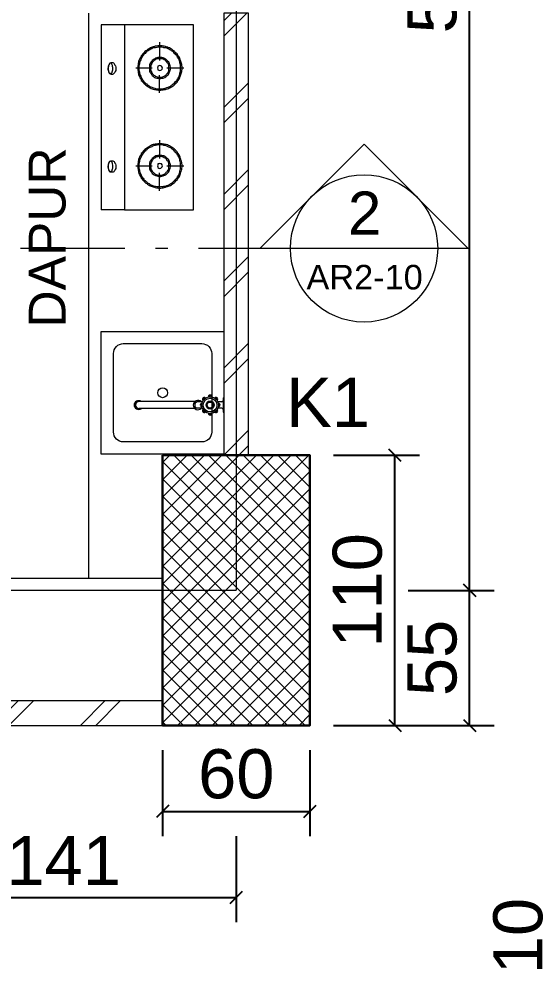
# Model space of a CAD drawing. Header units: millimetres. Extents: x -10 to 1564, y -8 to 383.
# Drawn here: x 3.82 to 8.04, y 57.4 to 65.1 of the extents above; entities that cross this region are included whole.
import ezdxf
from ezdxf.enums import TextEntityAlignment as Align

# ---------------------------------------------------------------- set-up
doc = ezdxf.new("R2010")
doc.units = ezdxf.units.MM
doc.header["$MEASUREMENT"] = 0
doc.linetypes.add('DASHDOT', pattern=[1, 0.5, -0.25, 0, -0.25])
doc.layers.get('0').update_dxf_attribs({"lineweight": 5})
for name, color, linetype, lineweight in [('ars', 11, 'Continuous', 0), ('ars @ 1', 11, 'Continuous', 0), ('KOL', 1, 'Continuous', 30), ('not', 7, 'Continuous', 20), ('SANITAIR', 15, 'Continuous', 9), ('tem', 5, 'Continuous', 20), ('U', 6, 'Continuous', 20)]:
    doc.layers.add(name, color=color, linetype=linetype, lineweight=lineweight)
doc.layers.add('AS', color=1, linetype='Continuous', lineweight=5, plot=False)
doc.styles.add('S', font='SIMPLEX', dxfattribs={"width": 1.1})
doc.styles.get("Standard").update_dxf_attribs({"font": 'arial.ttf'})
doc.dimstyles.new('SK-50', dxfattribs={"dimscale": 0, "dimtxt": 0.4, "dimasz": 0.1, "dimexe": 0.2, "dimexo": 0, "dimgap": 0.1, "dimtad": 1, "dimdec": 0, "dimlfac": 50, "dimzin": 0, "dimdsep": 46, "dimtxsty": 'Standard', "dimblk": 'OBLIQUE', "dimcen": 0.09, "dimclrd": 256, "dimclre": 256, "dimclrt": 256, "dimadec": 0, "dimazin": 0, "dimtfac": 1, "dimtdec": 0, "dimtofl": 0, "dimtmove": 0, "dimatfit": 3, "dimldrblk": 'OBLIQUE', "dimfxl": 0, "dimtolj": 1, "dimtzin": 0, "dimarcsym": 0})

# ---------------------------------------------------------------- blocks, each defined once
blk = doc.blocks.new('_Oblique')
at = {"color": 0, "linetype": 'ByBlock', "lineweight": -2}
blk.add_line((-0.5, -0.5), (0.5, 0.5), dxfattribs=at)
blk = doc.blocks.new('*D182')
at = {"layer": 'Defpoints', "color": 0}
for p in [(2.775, 58.4489), (5.587, 58.4489), (5.587, 57.9489)]:
    blk.add_point(p, dxfattribs=at)
at = {"layer": 'U', "lineweight": -2}
for p, q in [((2.775, 58.4489), (2.775, 57.7489)), ((5.587, 58.4489), (5.587, 57.7489)), ((2.775, 57.9489), (5.587, 57.9489))]:
    blk.add_line(p, q, dxfattribs=at)
at = {"layer": 'U', "lineweight": -2, "xscale": 0.1, "yscale": 0.1, "zscale": 0.1, "rotation": 180}
blk.add_blockref('_Oblique', (2.775, 57.9489), dxfattribs=at)
at = {"layer": 'U', "lineweight": -2, "xscale": 0.1, "yscale": 0.1, "zscale": 0.1}
blk.add_blockref('_Oblique', (5.587, 57.9489), dxfattribs=at)
at = {"layer": 'U', "insert": (4.181, 58.2497), "char_height": 0.4, "attachment_point": 5}
blk.add_mtext('\\A1;141', dxfattribs=at)
blk = doc.blocks.new('*D191')
at = {"layer": 'Defpoints', "color": 0}
for p in [(6.987, 60.4489), (7.487, 60.4489), (6.987, 59.3489)]:
    blk.add_point(p, dxfattribs=at)
at = {"layer": 'U', "lineweight": -2}
for p, q in [((6.987, 60.4489), (7.687, 60.4489)), ((7.487, 59.3489), (7.487, 60.4489)), ((6.987, 59.3489), (7.687, 59.3489))]:
    blk.add_line(p, q, dxfattribs=at)
at = {"layer": 'U', "lineweight": -2, "xscale": 0.1, "yscale": 0.1, "zscale": 0.1}
for p, rotation in [((7.487, 60.4489), 90), ((7.487, 59.3489), 270)]:
    blk.add_blockref('_Oblique', p, dxfattribs=dict(at, rotation=rotation))
at = {"layer": 'U', "insert": (7.1836, 59.8989), "char_height": 0.4, "attachment_point": 5, "rotation": 90}
blk.add_mtext('\\A1;55', dxfattribs=at)
blk = doc.blocks.new('KRAN DPR ATAS')
at = {"layer": 'SANITAIR'}
for p, q in [((-0.0289, 0), (0.0289, 0)), ((-0.0289, 0), (-0.0289, -0.0021)), ((0.0289, 0), (0.0289, -0.0021)), ((-0.0275, -0.0035), (0.0275, -0.0035)), ((-0.0127, -0.0092), (-0.0127, -0.0252)), ((0.0127, -0.0092), (0.0127, -0.0252)), ((-0.0127, -0.0877), (-0.0127, -0.1101)), ((0.0127, -0.0877), (0.0127, -0.1101)), ((-0.014, -0.1188), (-0.014, -0.3457)), ((0.014, -0.1188), (0.014, -0.3457))]:
    blk.add_line(p, q, dxfattribs=at)
for radius in [0.0338, 0.0279, 0.0166, 0.0138, 0.0123]:
    blk.add_circle((0, -0.0564), radius, dxfattribs=at)
for centre, radius, start, end in [((-0.0239, -0.0326), 0.00706, 39.002, 230.998), ((-0.0222, -0.0342), 0.00706, 58.1189, 211.8811), ((-0.0275, -0.0021), 0.00141, 180, 270), ((-0.0183, -0.0092), 0.00564, 0, 90), ((-0.0009, -0.0214), 0.00884, 254.902, 254.902), ((0, -0.0227), 0.00706, 354.002, 185.998), ((0, -0.025), 0.00706, 13.1189, 166.8811), ((0.0183, -0.0092), 0.00564, 90, 180), ((0.0239, -0.0326), 0.00706, 309.002, 140.998), ((0.0222, -0.0342), 0.00706, 328.1189, 121.8811), ((0.0275, -0.0021), 0.00141, 270, 0), ((-0.0338, -0.0564), 0.00706, 84.002, 275.998), ((-0.0315, -0.0564), 0.00706, 103.1189, 256.8811), ((-0.0239, -0.0803), 0.00706, 129.002, 320.998), ((-0.0222, -0.0787), 0.00706, 148.1189, 301.8811), ((0.0239, -0.0803), 0.00706, 219.002, 50.998), ((0.0222, -0.0787), 0.00706, 238.1189, 31.8811), ((0.0338, -0.0564), 0.00706, 264.002, 95.998), ((0.0315, -0.0564), 0.00706, 283.1189, 76.8811), ((0, -0.1058), 0.0191, 134.711, 45.289), ((0, -0.1058), 0.0134, 198.6717, 270), ((0, -0.0902), 0.00706, 174.002, 5.998), ((0, -0.0879), 0.00706, 193.1189, 346.8811), ((0, -0.1058), 0.0134, 270, 341.3283), ((0, -0.3457), 0.0178, 141.8277, 38.1723), ((0, -0.3457), 0.014, 180, 0), ((0, -0.3484), 0.0178, 175.6641, 4.3359)]:
    blk.add_arc(centre, radius, start, end, dxfattribs=at)
blk = doc.blocks.new('KOMPOR')
at = {"layer": 'SANITAIR'}
for points in [[(0, 0.3765), (0, -0.3765)], [(0.0944, 0.3765), (0, 0.3765)], [(0.3765, 0.3765), (0.0944, 0.3765)], [(0.0944, 0.3765), (0.0944, -0.3765)], [(0.3765, -0.3765), (0.3765, 0.3765)], [(0.2385, 0.2906), (0.2337, 0.2906), (0.23, 0.2906), (0.2252, 0.2893), (0.2203, 0.2893), (0.2167, 0.2881), (0.2119, 0.2869), (0.2082, 0.2857), (0.2034, 0.2833), (0.1998, 0.2821), (0.1961, 0.2797), (0.1925, 0.2772), (0.1889, 0.276), (0.1852, 0.2724), (0.1816, 0.27), (0.178, 0.2676), (0.1755, 0.2639), (0.1719, 0.2615), (0.1695, 0.2579), (0.1671, 0.2542), (0.1634, 0.2506), (0.1622, 0.247), (0.1598, 0.2433), (0.1574, 0.2397), (0.1562, 0.2361), (0.1538, 0.2312), (0.1525, 0.2276), (0.1513, 0.2228), (0.1501, 0.2191), (0.1501, 0.2143), (0.1489, 0.2094), (0.1489, 0.2058), (0.1489, 0.201), (0.1489, 0.1961), (0.1489, 0.1913), (0.1501, 0.1864), (0.1501, 0.1828), (0.1513, 0.178), (0.1525, 0.1743), (0.1538, 0.1695), (0.1562, 0.1659), (0.1574, 0.161), (0.1598, 0.1574), (0.1622, 0.1538), (0.1634, 0.1501), (0.1671, 0.1465), (0.1695, 0.1429), (0.1719, 0.1404), (0.1755, 0.1368), (0.178, 0.1344), (0.1816, 0.1308), (0.1852, 0.1283), (0.1889, 0.1259), (0.1925, 0.1235), (0.1961, 0.1211), (0.1998, 0.1199), (0.2034, 0.1174), (0.2082, 0.1162), (0.2119, 0.115), (0.2167, 0.1138), (0.2203, 0.1126), (0.2252, 0.1114), (0.23, 0.1114), (0.2337, 0.1102), (0.2385, 0.1102), (0.2433, 0.1102), (0.2482, 0.1114), (0.253, 0.1114), (0.2567, 0.1126), (0.2615, 0.1138), (0.2651, 0.115), (0.27, 0.1162), (0.2736, 0.1174), (0.2785, 0.1199), (0.2821, 0.1211), (0.2857, 0.1235), (0.2893, 0.1259), (0.293, 0.1283), (0.2966, 0.1308), (0.299, 0.1344), (0.3027, 0.1368), (0.3051, 0.1404), (0.3087, 0.1429), (0.3111, 0.1465), (0.3136, 0.1501), (0.316, 0.1538), (0.3184, 0.1574), (0.3196, 0.161), (0.322, 0.1659), (0.3232, 0.1695), (0.3245, 0.1743), (0.3257, 0.178), (0.3269, 0.1828), (0.3281, 0.1864), (0.3281, 0.1913), (0.3293, 0.1961), (0.3293, 0.201), (0.3293, 0.2058), (0.3281, 0.2094), (0.3281, 0.2143), (0.3269, 0.2191), (0.3257, 0.2228), (0.3245, 0.2276), (0.3232, 0.2312), (0.322, 0.2361), (0.3196, 0.2397), (0.3184, 0.2433), (0.316, 0.247), (0.3136, 0.2506), (0.3111, 0.2542), (0.3087, 0.2579), (0.3051, 0.2615), (0.3027, 0.2639), (0.299, 0.2676), (0.2966, 0.27), (0.293, 0.2724), (0.2893, 0.276), (0.2857, 0.2772), (0.2821, 0.2797), (0.2785, 0.2821), (0.2736, 0.2833), (0.27, 0.2857), (0.2651, 0.2869), (0.2615, 0.2881), (0.2567, 0.2893), (0.253, 0.2893), (0.2482, 0.2906), (0.2433, 0.2906), (0.2385, 0.2906)], [(0.2385, 0.2857), (0.2349, 0.2857), (0.23, 0.2857), (0.2264, 0.2845), (0.2215, 0.2833), (0.2179, 0.2833), (0.2131, 0.2821), (0.2094, 0.2809), (0.2058, 0.2785), (0.2022, 0.2772), (0.1985, 0.2748), (0.1949, 0.2736), (0.1913, 0.2712), (0.1877, 0.2688), (0.1852, 0.2663), (0.1816, 0.2639), (0.1792, 0.2603), (0.1755, 0.2579), (0.1731, 0.2542), (0.1707, 0.2518), (0.1683, 0.2482), (0.1659, 0.2446), (0.1646, 0.2409), (0.1622, 0.2373), (0.161, 0.2337), (0.1586, 0.23), (0.1574, 0.2264), (0.1562, 0.2215), (0.1562, 0.2179), (0.155, 0.2131), (0.1538, 0.2094), (0.1538, 0.2046), (0.1538, 0.201), (0.1538, 0.1961), (0.1538, 0.1925), (0.155, 0.1877), (0.1562, 0.184), (0.1562, 0.1792), (0.1574, 0.1755), (0.1586, 0.1719), (0.161, 0.1671), (0.1622, 0.1634), (0.1646, 0.1598), (0.1659, 0.1562), (0.1683, 0.1525), (0.1707, 0.1501), (0.1731, 0.1465), (0.1755, 0.1441), (0.1792, 0.1404), (0.1816, 0.138), (0.1852, 0.1356), (0.1877, 0.132), (0.1913, 0.1308), (0.1949, 0.1283), (0.1985, 0.1259), (0.2022, 0.1235), (0.2058, 0.1223), (0.2094, 0.1211), (0.2131, 0.1199), (0.2179, 0.1186), (0.2215, 0.1174), (0.2264, 0.1162), (0.23, 0.1162), (0.2349, 0.1162), (0.2385, 0.1162), (0.2433, 0.1162), (0.247, 0.1162), (0.2518, 0.1162), (0.2554, 0.1174), (0.2603, 0.1186), (0.2639, 0.1199), (0.2676, 0.1211), (0.2724, 0.1223), (0.276, 0.1235), (0.2797, 0.1259), (0.2833, 0.1283), (0.2869, 0.1308), (0.2893, 0.132), (0.293, 0.1356), (0.2954, 0.138), (0.299, 0.1404), (0.3015, 0.1441), (0.3039, 0.1465), (0.3075, 0.1501), (0.3087, 0.1525), (0.3111, 0.1562), (0.3136, 0.1598), (0.316, 0.1634), (0.3172, 0.1671), (0.3184, 0.1719), (0.3196, 0.1755), (0.3208, 0.1792), (0.322, 0.184), (0.3232, 0.1877), (0.3232, 0.1925), (0.3232, 0.1961), (0.3232, 0.201), (0.3232, 0.2046), (0.3232, 0.2094), (0.3232, 0.2131), (0.322, 0.2179), (0.3208, 0.2215), (0.3196, 0.2264), (0.3184, 0.23), (0.3172, 0.2337), (0.316, 0.2373), (0.3136, 0.2409), (0.3111, 0.2446), (0.3087, 0.2482), (0.3075, 0.2518), (0.3039, 0.2542), (0.3015, 0.2579), (0.299, 0.2603), (0.2954, 0.2639), (0.293, 0.2663), (0.2893, 0.2688), (0.2869, 0.2712), (0.2833, 0.2736), (0.2797, 0.2748), (0.276, 0.2772), (0.2724, 0.2785), (0.2676, 0.2809), (0.2639, 0.2821), (0.2603, 0.2833), (0.2554, 0.2833), (0.2518, 0.2845), (0.247, 0.2857), (0.2433, 0.2857), (0.2385, 0.2857)], [(0.2373, 0.3063), (0.2373, 0.2312)], [(0.2385, 0.2433), (0.2349, 0.2433), (0.23, 0.2433), (0.2264, 0.2421), (0.2215, 0.2409), (0.2179, 0.2385), (0.2143, 0.2361), (0.2119, 0.2337), (0.2082, 0.2312), (0.2058, 0.2276), (0.2034, 0.2252), (0.201, 0.2215), (0.1985, 0.2179), (0.1973, 0.2131), (0.1961, 0.2094), (0.1961, 0.2046), (0.1961, 0.201), (0.1961, 0.1961), (0.1961, 0.1925), (0.1973, 0.1877), (0.1985, 0.184), (0.201, 0.1804), (0.2034, 0.1768), (0.2058, 0.1731), (0.2082, 0.1707), (0.2119, 0.1671), (0.2143, 0.1646), (0.2179, 0.1622), (0.2215, 0.161), (0.2264, 0.1598), (0.23, 0.1586), (0.2349, 0.1574), (0.2385, 0.1574), (0.2433, 0.1574), (0.247, 0.1586), (0.2518, 0.1598), (0.2554, 0.161), (0.2591, 0.1622), (0.2627, 0.1646), (0.2663, 0.1671), (0.2688, 0.1707), (0.2724, 0.1731), (0.2748, 0.1768), (0.2772, 0.1804), (0.2785, 0.184), (0.2797, 0.1877), (0.2809, 0.1925), (0.2821, 0.1961), (0.2821, 0.201), (0.2821, 0.2046), (0.2809, 0.2094), (0.2797, 0.2131), (0.2785, 0.2179), (0.2772, 0.2215), (0.2748, 0.2252), (0.2724, 0.2276), (0.2688, 0.2312), (0.2663, 0.2337), (0.2627, 0.2361), (0.2591, 0.2385), (0.2554, 0.2409), (0.2518, 0.2421), (0.247, 0.2433), (0.2433, 0.2433), (0.2385, 0.2433)], [(0.2385, 0.2385), (0.2349, 0.2385), (0.2312, 0.2373), (0.2276, 0.2373), (0.224, 0.2361), (0.2203, 0.2337), (0.2179, 0.2324), (0.2143, 0.23), (0.2119, 0.2276), (0.2094, 0.2252), (0.207, 0.2215), (0.2058, 0.2191), (0.2034, 0.2155), (0.2022, 0.2119), (0.2022, 0.2082), (0.201, 0.2046), (0.201, 0.201), (0.201, 0.1973), (0.2022, 0.1925), (0.2022, 0.1889), (0.2034, 0.1864), (0.2058, 0.1828), (0.207, 0.1792), (0.2094, 0.1768), (0.2119, 0.1743), (0.2143, 0.1719), (0.2179, 0.1695), (0.2203, 0.1671), (0.224, 0.1659), (0.2276, 0.1646), (0.2312, 0.1634), (0.2349, 0.1634), (0.2385, 0.1622), (0.2421, 0.1634), (0.247, 0.1634), (0.2506, 0.1646), (0.253, 0.1659), (0.2567, 0.1671), (0.2603, 0.1695), (0.2627, 0.1719), (0.2651, 0.1743), (0.2676, 0.1768), (0.27, 0.1792), (0.2724, 0.1828), (0.2736, 0.1864), (0.2748, 0.1889), (0.276, 0.1925), (0.276, 0.1973), (0.2772, 0.201), (0.276, 0.2046), (0.276, 0.2082), (0.2748, 0.2119), (0.2736, 0.2155), (0.2724, 0.2191), (0.27, 0.2215), (0.2676, 0.2252), (0.2651, 0.2276), (0.2627, 0.23), (0.2603, 0.2324), (0.2567, 0.2337), (0.253, 0.2361), (0.2506, 0.2373), (0.247, 0.2373), (0.2421, 0.2385), (0.2385, 0.2385)], [(0.0436, 0.2228), (0.0472, 0.2228), (0.0496, 0.2215), (0.0533, 0.2191), (0.0545, 0.2155), (0.0557, 0.2119), (0.0581, 0.2094), (0.0593, 0.2046), (0.0593, 0.1998), (0.0593, 0.1949), (0.0593, 0.1901), (0.0569, 0.1864), (0.0557, 0.1828), (0.0533, 0.1792), (0.0508, 0.178), (0.0484, 0.1755), (0.046, 0.1743), (0.0424, 0.1743), (0.04, 0.1755), (0.0375, 0.178), (0.0339, 0.1792), (0.0327, 0.1828), (0.0315, 0.1864), (0.0291, 0.1901), (0.0278, 0.1949), (0.0278, 0.1998), (0.0291, 0.2046), (0.0303, 0.2094), (0.0315, 0.2119), (0.0339, 0.2155), (0.0351, 0.2191), (0.0375, 0.2215), (0.0412, 0.2228), (0.0436, 0.2228)], [(0.0375, 0.2215), (0.04, 0.2215), (0.04, 0.2203), (0.0424, 0.2179), (0.0436, 0.2155), (0.0448, 0.2119), (0.0448, 0.2082), (0.046, 0.2034), (0.046, 0.1998), (0.046, 0.1961), (0.046, 0.1913), (0.0448, 0.1877), (0.0436, 0.184), (0.0436, 0.1816), (0.0412, 0.178), (0.04, 0.1768), (0.0387, 0.1755), (0.0375, 0.1755), (0.0351, 0.1768), (0.0339, 0.178), (0.0327, 0.1816), (0.0315, 0.184), (0.0315, 0.1877), (0.0303, 0.1913), (0.0303, 0.1961), (0.0303, 0.1998), (0.0303, 0.2034), (0.0315, 0.2082), (0.0315, 0.2119), (0.0327, 0.2155), (0.0339, 0.2179), (0.0351, 0.2203), (0.0363, 0.2215), (0.0375, 0.2215)], [(0.1404, 0.201), (0.207, 0.201)], [(0.2385, 0.2107), (0.2349, 0.2094), (0.2312, 0.2082), (0.23, 0.2046), (0.2288, 0.201), (0.23, 0.1961), (0.2312, 0.1937), (0.2349, 0.1913), (0.2385, 0.1901), (0.2433, 0.1913), (0.2458, 0.1937), (0.2482, 0.1961), (0.2494, 0.201), (0.2482, 0.2046), (0.2458, 0.2082), (0.2433, 0.2094), (0.2385, 0.2107)], [(0.3366, 0.1998), (0.2676, 0.1998)], [(0.2373, 0.0993), (0.2373, 0.1719)], [(0.2385, -0.1077), (0.2337, -0.1077), (0.23, -0.1077), (0.2252, -0.109), (0.2203, -0.109), (0.2167, -0.1102), (0.2119, -0.1114), (0.2082, -0.1126), (0.2034, -0.115), (0.1998, -0.1162), (0.1961, -0.1186), (0.1925, -0.1211), (0.1889, -0.1235), (0.1852, -0.1259), (0.1816, -0.1283), (0.178, -0.1308), (0.1755, -0.1344), (0.1719, -0.1368), (0.1695, -0.1404), (0.1671, -0.1441), (0.1634, -0.1477), (0.1622, -0.1513), (0.1598, -0.155), (0.1574, -0.1586), (0.1562, -0.1622), (0.1538, -0.1671), (0.1525, -0.1707), (0.1513, -0.1755), (0.1501, -0.1792), (0.1501, -0.184), (0.1489, -0.1889), (0.1489, -0.1925), (0.1489, -0.1973), (0.1489, -0.2022), (0.1489, -0.207), (0.1501, -0.2119), (0.1501, -0.2155), (0.1513, -0.2203), (0.1525, -0.224), (0.1538, -0.2288), (0.1562, -0.2324), (0.1574, -0.2373), (0.1598, -0.2409), (0.1622, -0.2446), (0.1634, -0.2482), (0.1671, -0.2518), (0.1695, -0.2554), (0.1719, -0.2579), (0.1755, -0.2615), (0.178, -0.2639), (0.1816, -0.2676), (0.1852, -0.27), (0.1889, -0.2724), (0.1925, -0.2748), (0.1961, -0.2772), (0.1998, -0.2785), (0.2034, -0.2809), (0.2082, -0.2821), (0.2119, -0.2833), (0.2167, -0.2845), (0.2203, -0.2857), (0.2252, -0.2869), (0.23, -0.2869), (0.2337, -0.2881), (0.2385, -0.2881), (0.2433, -0.2881), (0.2482, -0.2869), (0.253, -0.2869), (0.2567, -0.2857), (0.2615, -0.2845), (0.2651, -0.2833), (0.27, -0.2821), (0.2736, -0.2809), (0.2785, -0.2785), (0.2821, -0.2772), (0.2857, -0.2748), (0.2893, -0.2724), (0.293, -0.27), (0.2966, -0.2676), (0.299, -0.2639), (0.3027, -0.2615), (0.3051, -0.2579), (0.3087, -0.2554), (0.3111, -0.2518), (0.3136, -0.2482), (0.316, -0.2446), (0.3184, -0.2409), (0.3196, -0.2373), (0.322, -0.2324), (0.3232, -0.2288), (0.3245, -0.224), (0.3257, -0.2203), (0.3269, -0.2155), (0.3281, -0.2119), (0.3281, -0.207), (0.3293, -0.2022), (0.3293, -0.1973), (0.3293, -0.1925), (0.3281, -0.1889), (0.3281, -0.184), (0.3269, -0.1792), (0.3257, -0.1755), (0.3245, -0.1707), (0.3232, -0.1671), (0.322, -0.1622), (0.3196, -0.1586), (0.3184, -0.155), (0.316, -0.1513), (0.3136, -0.1477), (0.3111, -0.1441), (0.3087, -0.1404), (0.3051, -0.1368), (0.3027, -0.1344), (0.299, -0.1308), (0.2966, -0.1283), (0.293, -0.1259), (0.2893, -0.1235), (0.2857, -0.1211), (0.2821, -0.1186), (0.2785, -0.1162), (0.2736, -0.115), (0.27, -0.1126), (0.2651, -0.1114), (0.2615, -0.1102), (0.2567, -0.109), (0.253, -0.109), (0.2482, -0.1077), (0.2433, -0.1077), (0.2385, -0.1077)], [(0.2385, -0.1126), (0.2349, -0.1126), (0.23, -0.1126), (0.2264, -0.1138), (0.2215, -0.115), (0.2179, -0.115), (0.2131, -0.1162), (0.2094, -0.1174), (0.2058, -0.1199), (0.2022, -0.1211), (0.1985, -0.1235), (0.1949, -0.1247), (0.1913, -0.1271), (0.1877, -0.1295), (0.1852, -0.132), (0.1816, -0.1344), (0.1792, -0.138), (0.1755, -0.1404), (0.1731, -0.1441), (0.1707, -0.1465), (0.1683, -0.1501), (0.1659, -0.1538), (0.1646, -0.1574), (0.1622, -0.161), (0.161, -0.1646), (0.1586, -0.1683), (0.1574, -0.1719), (0.1562, -0.1768), (0.1562, -0.1804), (0.155, -0.1852), (0.1538, -0.1889), (0.1538, -0.1937), (0.1538, -0.1973), (0.1538, -0.2022), (0.1538, -0.2058), (0.155, -0.2107), (0.1562, -0.2143), (0.1562, -0.2191), (0.1574, -0.2228), (0.1586, -0.2264), (0.161, -0.2312), (0.1622, -0.2349), (0.1646, -0.2385), (0.1659, -0.2421), (0.1683, -0.2458), (0.1707, -0.2482), (0.1731, -0.2518), (0.1755, -0.2554), (0.1792, -0.2579), (0.1816, -0.2603), (0.1852, -0.2627), (0.1877, -0.2663), (0.1913, -0.2688), (0.1949, -0.27), (0.1985, -0.2724), (0.2022, -0.2748), (0.2058, -0.276), (0.2094, -0.2772), (0.2131, -0.2785), (0.2179, -0.2797), (0.2215, -0.2809), (0.2264, -0.2821), (0.23, -0.2821), (0.2349, -0.2821), (0.2385, -0.2833), (0.2433, -0.2821), (0.247, -0.2821), (0.2518, -0.2821), (0.2554, -0.2809), (0.2603, -0.2797), (0.2639, -0.2785), (0.2676, -0.2772), (0.2724, -0.276), (0.276, -0.2748), (0.2797, -0.2724), (0.2833, -0.27), (0.2869, -0.2688), (0.2893, -0.2663), (0.293, -0.2627), (0.2954, -0.2603), (0.299, -0.2579), (0.3015, -0.2554), (0.3039, -0.2518), (0.3075, -0.2482), (0.3087, -0.2458), (0.3111, -0.2421), (0.3136, -0.2385), (0.316, -0.2349), (0.3172, -0.2312), (0.3184, -0.2264), (0.3196, -0.2228), (0.3208, -0.2191), (0.322, -0.2143), (0.3232, -0.2107), (0.3232, -0.2058), (0.3232, -0.2022), (0.3232, -0.1973), (0.3232, -0.1937), (0.3232, -0.1889), (0.3232, -0.1852), (0.322, -0.1804), (0.3208, -0.1768), (0.3196, -0.1719), (0.3184, -0.1683), (0.3172, -0.1646), (0.316, -0.161), (0.3136, -0.1574), (0.3111, -0.1538), (0.3087, -0.1501), (0.3075, -0.1465), (0.3039, -0.1441), (0.3015, -0.1404), (0.299, -0.138), (0.2954, -0.1344), (0.293, -0.132), (0.2893, -0.1295), (0.2869, -0.1271), (0.2833, -0.1247), (0.2797, -0.1235), (0.276, -0.1211), (0.2724, -0.1199), (0.2676, -0.1174), (0.2639, -0.1162), (0.2603, -0.115), (0.2554, -0.115), (0.2518, -0.1138), (0.247, -0.1126), (0.2433, -0.1126), (0.2385, -0.1126)], [(0.2373, -0.0932), (0.2373, -0.1671)], [(0.0436, -0.1768), (0.0472, -0.1768), (0.0496, -0.178), (0.0533, -0.1804), (0.0545, -0.1828), (0.0557, -0.1864), (0.0581, -0.1901), (0.0593, -0.1949), (0.0593, -0.1985), (0.0593, -0.2034), (0.0593, -0.2082), (0.0569, -0.2119), (0.0557, -0.2167), (0.0533, -0.2191), (0.0508, -0.2215), (0.0484, -0.224), (0.046, -0.224), (0.0424, -0.224), (0.04, -0.224), (0.0375, -0.2215), (0.0339, -0.2191), (0.0327, -0.2167), (0.0315, -0.2119), (0.0291, -0.2082), (0.0278, -0.2034), (0.0278, -0.1985), (0.0291, -0.1949), (0.0303, -0.1901), (0.0315, -0.1864), (0.0339, -0.1828), (0.0351, -0.1804), (0.0375, -0.178), (0.0412, -0.1768), (0.0436, -0.1768)], [(0.0375, -0.1768), (0.04, -0.178), (0.04, -0.1792), (0.0424, -0.1804), (0.0436, -0.1828), (0.0448, -0.1864), (0.0448, -0.1901), (0.046, -0.1949), (0.046, -0.1985), (0.046, -0.2034), (0.046, -0.2082), (0.0448, -0.2107), (0.0436, -0.2155), (0.0436, -0.2179), (0.0412, -0.2203), (0.04, -0.2228), (0.0387, -0.2228), (0.0375, -0.2228), (0.0351, -0.2228), (0.0339, -0.2203), (0.0327, -0.2179), (0.0315, -0.2155), (0.0315, -0.2107), (0.0303, -0.2082), (0.0303, -0.2034), (0.0303, -0.1985), (0.0303, -0.1949), (0.0315, -0.1901), (0.0315, -0.1864), (0.0327, -0.1828), (0.0339, -0.1804), (0.0351, -0.1792), (0.0363, -0.178), (0.0375, -0.1768)], [(0.2385, -0.155), (0.2349, -0.155), (0.23, -0.155), (0.2264, -0.1562), (0.2215, -0.1574), (0.2179, -0.1598), (0.2143, -0.1622), (0.2119, -0.1646), (0.2082, -0.1671), (0.2058, -0.1707), (0.2034, -0.1731), (0.201, -0.1768), (0.1985, -0.1804), (0.1973, -0.1852), (0.1961, -0.1889), (0.1961, -0.1937), (0.1961, -0.1973), (0.1961, -0.2022), (0.1961, -0.207), (0.1973, -0.2107), (0.1985, -0.2143), (0.201, -0.2179), (0.2034, -0.2215), (0.2058, -0.2252), (0.2082, -0.2288), (0.2119, -0.2312), (0.2143, -0.2337), (0.2179, -0.2361), (0.2215, -0.2373), (0.2264, -0.2385), (0.23, -0.2397), (0.2349, -0.2409), (0.2385, -0.2409), (0.2433, -0.2409), (0.247, -0.2397), (0.2518, -0.2385), (0.2554, -0.2373), (0.2591, -0.2361), (0.2627, -0.2337), (0.2663, -0.2312), (0.2688, -0.2288), (0.2724, -0.2252), (0.2748, -0.2215), (0.2772, -0.2179), (0.2785, -0.2143), (0.2797, -0.2107), (0.2809, -0.207), (0.2821, -0.2022), (0.2821, -0.1973), (0.2821, -0.1937), (0.2809, -0.1889), (0.2797, -0.1852), (0.2785, -0.1804), (0.2772, -0.1768), (0.2748, -0.1731), (0.2724, -0.1707), (0.2688, -0.1671), (0.2663, -0.1646), (0.2627, -0.1622), (0.2591, -0.1598), (0.2554, -0.1574), (0.2518, -0.1562), (0.247, -0.155), (0.2433, -0.155), (0.2385, -0.155)], [(0.2385, -0.1598), (0.2349, -0.1598), (0.2312, -0.161), (0.2276, -0.161), (0.224, -0.1622), (0.2203, -0.1646), (0.2179, -0.1659), (0.2143, -0.1683), (0.2119, -0.1707), (0.2094, -0.1731), (0.207, -0.1768), (0.2058, -0.1792), (0.2034, -0.1828), (0.2022, -0.1864), (0.2022, -0.1901), (0.201, -0.1937), (0.201, -0.1973), (0.201, -0.2022), (0.2022, -0.2058), (0.2022, -0.2094), (0.2034, -0.2131), (0.2058, -0.2155), (0.207, -0.2191), (0.2094, -0.2215), (0.2119, -0.224), (0.2143, -0.2264), (0.2179, -0.2288), (0.2203, -0.2312), (0.224, -0.2324), (0.2276, -0.2337), (0.2312, -0.2349), (0.2349, -0.2349), (0.2385, -0.2361), (0.2421, -0.2349), (0.247, -0.2349), (0.2506, -0.2337), (0.253, -0.2324), (0.2567, -0.2312), (0.2603, -0.2288), (0.2627, -0.2264), (0.2651, -0.224), (0.2676, -0.2215), (0.27, -0.2191), (0.2724, -0.2155), (0.2736, -0.2131), (0.2748, -0.2094), (0.276, -0.2058), (0.276, -0.2022), (0.2772, -0.1973), (0.276, -0.1937), (0.276, -0.1901), (0.2748, -0.1864), (0.2736, -0.1828), (0.2724, -0.1792), (0.27, -0.1768), (0.2676, -0.1731), (0.2651, -0.1707), (0.2627, -0.1683), (0.2603, -0.1659), (0.2567, -0.1646), (0.253, -0.1622), (0.2506, -0.161), (0.247, -0.161), (0.2421, -0.1598), (0.2385, -0.1598)], [(0.2385, -0.1877), (0.2349, -0.1889), (0.2312, -0.1901), (0.23, -0.1937), (0.2288, -0.1973), (0.23, -0.2022), (0.2312, -0.2046), (0.2349, -0.207), (0.2385, -0.2082), (0.2433, -0.207), (0.2458, -0.2046), (0.2482, -0.2022), (0.2494, -0.1973), (0.2482, -0.1937), (0.2458, -0.1901), (0.2433, -0.1889), (0.2385, -0.1877)], [(0.1404, -0.1973), (0.207, -0.1973)], [(0.2373, -0.299), (0.2373, -0.2264)], [(0.3366, -0.1985), (0.2676, -0.1985)], [(0.0944, -0.3765), (0, -0.3765)], [(0.0944, -0.3765), (0.3765, -0.3765)]]:
    blk.add_lwpolyline(points, dxfattribs=at)
blk = doc.blocks.new('*D194')
at = {"layer": 'Defpoints', "color": 0}
for p in [(6.987, 70.4498), (7.487, 70.4498), (6.987, 60.4489)]:
    blk.add_point(p, dxfattribs=at)
at = {"layer": 'U', "lineweight": -2}
for p, q in [((6.987, 70.4498), (7.687, 70.4498)), ((7.487, 60.4489), (7.487, 70.4498)), ((6.987, 60.4489), (7.687, 60.4489))]:
    blk.add_line(p, q, dxfattribs=at)
at = {"layer": 'U', "lineweight": -2, "xscale": 0.1, "yscale": 0.1, "zscale": 0.1}
for p, rotation in [((7.487, 70.4498), 90), ((7.487, 60.4489), 270)]:
    blk.add_blockref('_Oblique', p, dxfattribs=dict(at, rotation=rotation))
at = {"layer": 'U', "insert": (7.1828, 65.4493), "char_height": 0.4, "attachment_point": 5, "rotation": 90}
blk.add_mtext('\\A1;500', dxfattribs=at)
blk = doc.blocks.new('*D196')
at = {"layer": 'Defpoints', "color": 0}
for p in [(6.3795, 61.5489), (6.8795, 61.5489), (6.3795, 59.3489)]:
    blk.add_point(p, dxfattribs=at)
at = {"layer": 'U', "lineweight": -2}
for p, q in [((6.3795, 61.5489), (7.0795, 61.5489)), ((6.8795, 59.3489), (6.8795, 61.5489)), ((6.3795, 59.3489), (7.0795, 59.3489))]:
    blk.add_line(p, q, dxfattribs=at)
at = {"layer": 'U', "lineweight": -2, "xscale": 0.1, "yscale": 0.1, "zscale": 0.1}
for p, rotation in [((6.8795, 61.5489), 90), ((6.8795, 59.3489), 270)]:
    blk.add_blockref('_Oblique', p, dxfattribs=dict(at, rotation=rotation))
at = {"layer": 'U', "insert": (6.5752, 60.4489), "char_height": 0.4, "attachment_point": 5, "rotation": 90}
blk.add_mtext('\\A1;110', dxfattribs=at)
blk = doc.blocks.new('Npa')
for p, q in [((-0.8485, 0), (0, 0.8485)), ((0.8485, 0), (0, 0.8485)), ((0.8485, 0), (-0.8485, 0))]:
    blk.add_line(p, q)
blk.add_circle((0, 0), 0.6)
at = {"color": 5, "style": 'S', "width": 0.75, "flags": 4}
blk.add_attdef('NO', text='', height=0.3, dxfattribs=at).set_placement((0.0048, 0.1129), align=Align.CENTER)
at = {"style": 'S', "width": 0.75, "flags": 4}
blk.add_attdef('NOLBR', text='', height=0.2, dxfattribs=at).set_placement((0.0048, -0.3342), align=Align.CENTER)
blk = doc.blocks.new('k1')
at = {"layer": 'ars'}
h = blk.add_hatch(dxfattribs=at)
h.set_pattern_fill('_USER', color=256, scale=0.05, angle=45, double=1, pattern_type=0)
h.set_pattern_definition([(45, (-0.05, -5.15), (-0.03535534, 0.03535534), []), (135, (-0.05, -5.15), (-0.03535534, -0.03535534), [])])
h.paths.add_polyline_path([(-0.3, -0.55), (0.3, -0.55), (0.3, 0.55), (-0.3, 0.55)])
at = {"layer": 'KOL'}
blk.add_lwpolyline([(-0.3, -0.55), (0.3, -0.55), (0.3, 0.55), (-0.3, 0.55)], close=True, dxfattribs=at)
blk = doc.blocks.new('*D199')
at = {"layer": 'Defpoints', "color": 0}
for p in [(4.987, 59.1489), (6.187, 59.1489), (6.187, 58.6489)]:
    blk.add_point(p, dxfattribs=at)
at = {"layer": 'U', "lineweight": -2}
for p, q in [((4.987, 59.1489), (4.987, 58.4489)), ((6.187, 59.1489), (6.187, 58.4489)), ((4.987, 58.6489), (6.187, 58.6489))]:
    blk.add_line(p, q, dxfattribs=at)
at = {"layer": 'U', "lineweight": -2, "xscale": 0.1, "yscale": 0.1, "zscale": 0.1, "rotation": 180}
blk.add_blockref('_Oblique', (4.987, 58.6489), dxfattribs=at)
at = {"layer": 'U', "lineweight": -2, "xscale": 0.1, "yscale": 0.1, "zscale": 0.1}
blk.add_blockref('_Oblique', (6.187, 58.6489), dxfattribs=at)
at = {"layer": 'U', "insert": (5.587, 58.9531), "char_height": 0.4, "attachment_point": 5}
blk.add_mtext('\\A1;60', dxfattribs=at)
blk = doc.blocks.new('*D214')
at = {"layer": 'Defpoints', "color": 0}
for p in [(7.687, 70.4498), (7.687, 44.2479), (8.187, 44.2479)]:
    blk.add_point(p, dxfattribs=at)
at = {"layer": 'U', "lineweight": -2}
for p, q in [((7.687, 70.4498), (8.387, 70.4498)), ((8.187, 70.4498), (8.187, 44.2479)), ((7.687, 44.2479), (8.387, 44.2479))]:
    blk.add_line(p, q, dxfattribs=at)
at = {"layer": 'U', "lineweight": -2, "xscale": 0.1, "yscale": 0.1, "zscale": 0.1}
for p, rotation in [((8.187, 70.4498), 90), ((8.187, 44.2479), 270)]:
    blk.add_blockref('_Oblique', p, dxfattribs=dict(at, rotation=rotation))
at = {"layer": 'U', "insert": (7.8827, 57.3239), "char_height": 0.4, "attachment_point": 5, "rotation": 90}
blk.add_mtext('\\A1;1310', dxfattribs=at)

msp = doc.modelspace()

# ---------------------------------------------------------------- hatches: boundary and pattern name
at = {"layer": 'ars'}
h = msp.add_hatch(dxfattribs=at)
h.set_pattern_fill('TEMBOK', color=256, scale=0.5, style=0, double=1)
h.set_pattern_definition([(45, (0.07503, 59.34886), (-0.353553, 0.353553), []), (45, (0.20003, 59.34886), (-0.353553, 0.353553), [])])
h.paths.add_polyline_path([(2.875, 59.3489), (4.987, 59.3489), (4.987, 59.5489), (2.875, 59.5489)])
at = {"layer": 'ars @ 1'}
h = msp.add_hatch(dxfattribs=at)
h.set_pattern_fill('TEMBOK', color=256, scale=0.5, style=0, double=1)
h.set_pattern_definition([(45, (12.47565, 59.34886), (-0.353553, 0.353553), []), (45, (12.60065, 59.34886), (-0.353553, 0.353553), [])])
h.paths.add_polyline_path([(5.6877, 61.5489), (5.4877, 61.5489), (5.4877, 65.1489), (5.6877, 65.1489)])

# ---------------------------------------------------------------- linework, layer by layer
at = {"layer": 'AS'}
for p in [(5.587, 70.4498), (-6.813, 60.4498)]:
    msp.add_line(p, (5.587, 60.4498), dxfattribs=at)
at = {"layer": 'not', "linetype": 'DASHDOT'}
msp.add_line((5.7791, 63.2329), (2.4878, 63.2329), dxfattribs=at)
at = {"layer": 'SANITAIR'}
msp.add_line((4.387, 60.5479), (4.387, 65.1489), dxfattribs=at)
for points in [[(4.487, 62.5576), (5.487, 62.5576), (5.487, 61.5576), (4.487, 61.5576)], [(4.987, 59.5489), (2.875, 59.5489), (2.875, 60.5479), (4.987, 60.5479)]]:
    msp.add_lwpolyline(points, close=True, dxfattribs=at)
msp.add_lwpolyline([(5.307, 61.6576), (4.667, 61.6576, -0.414214), (4.587, 61.7376), (4.587, 62.3776, -0.414214), (4.667, 62.4576), (5.307, 62.4576, -0.414214), (5.387, 62.3776), (5.387, 61.7376, -0.414214)], format="xyb", close=True, dxfattribs=at)
msp.add_circle((4.987, 62.0576), 0.04, dxfattribs=at)
at = {"layer": 'tem'}
for points in [[(5.487, 61.5489), (5.687, 61.5489), (5.687, 65.1489), (5.487, 65.1489)], [(2.875, 59.3489), (4.987, 59.3489), (4.987, 59.5489), (2.875, 59.5489)]]:
    msp.add_lwpolyline(points, close=True, dxfattribs=at)

# ---------------------------------------------------------------- block references
at = {"layer": 'KOL', "xscale": -2, "yscale": 2, "zscale": 2, "rotation": 180}
msp.add_blockref('k1', (5.587, 60.4489), dxfattribs=at)
at = {"layer": 'not'}
ref = msp.add_blockref('Npa', (6.6276, 63.2329), dxfattribs=at)
ref.add_attrib('NO', '2', dxfattribs={"layer": '0', "height": 0.35, "flags": 4}).set_placement((6.6324, 63.3458), align=Align.CENTER)
ref.add_attrib('NOLBR', 'AR2-10', dxfattribs={"layer": '0', "height": 0.2, "flags": 4}).set_placement((6.6324, 62.8987), align=Align.CENTER)
at = {"layer": 'SANITAIR', "xscale": 2, "yscale": 2, "zscale": 2}
msp.add_blockref('KOMPOR', (4.487, 64.3002), dxfattribs=at)
at = {"layer": 'SANITAIR', "extrusion": (0, 0, -1), "xscale": -2, "yscale": 2, "zscale": -2, "rotation": 90}
msp.add_blockref('KRAN DPR ATAS', (-5.487, 61.9576), dxfattribs=at)

# ---------------------------------------------------------------- texts
at = {"layer": 'not', "insert": (3.8968, 62.5131), "char_height": 0.3, "attachment_point": 1, "rotation": 90}
msp.add_mtext_dynamic_manual_height_columns('\\pi0.075402;DAPUR', width=1.580203, gutter_width=1, heights=[0], dxfattribs=at)
at = {"layer": 'not', "insert": (5.8888, 62.1792), "char_height": 0.4, "attachment_point": 1}
msp.add_mtext_dynamic_manual_height_columns('\\pi0.1037;K1', width=0.747376, gutter_width=1, heights=[0], dxfattribs=at)

# ---------------------------------------------------------------- dimensions: what is measured, and where the dimension line sits
at = {"layer": 'U'}
for base, p1, p2, angle, picture, middle in [((7.487, 70.4498), (6.987, 60.4489), (6.987, 70.4498), 90, '*D194', (7.487, 65.4493)), ((8.187, 44.2479), (7.687, 70.4498), (7.687, 44.2479), 270, '*D214', (8.187, 57.3239)), ((6.8795, 61.5489), (6.3795, 59.3489), (6.3795, 61.5489), 90, '*D196', (6.8795, 60.4489)), ((7.487, 60.4489), (6.987, 59.3489), (6.987, 60.4489), 90, '*D191', (7.487, 59.8989))]:
    dim = msp.add_linear_dim(base=base, p1=p1, p2=p2, angle=angle, dimstyle='SK-50', override={"dimscale": 1}, dxfattribs=at)
    dim.commit()
    dim.dimension.update_dxf_attribs({"geometry": picture, "text_midpoint": middle, "dimtype": 160})
for base, p1, p2, picture, middle in [((6.187, 58.6489), (4.987, 59.1489), (6.187, 59.1489), '*D199', (5.587, 58.6489)), ((5.587, 57.9489), (2.775, 58.4489), (5.587, 58.4489), '*D182', (4.181, 57.9489))]:
    dim = msp.add_linear_dim(base=base, p1=p1, p2=p2, dimstyle='SK-50', override={"dimscale": 1}, dxfattribs=at)
    dim.commit()
    dim.dimension.update_dxf_attribs({"geometry": picture, "text_midpoint": middle, "dimtype": 160})

doc.saveas('drawing.dxf')
